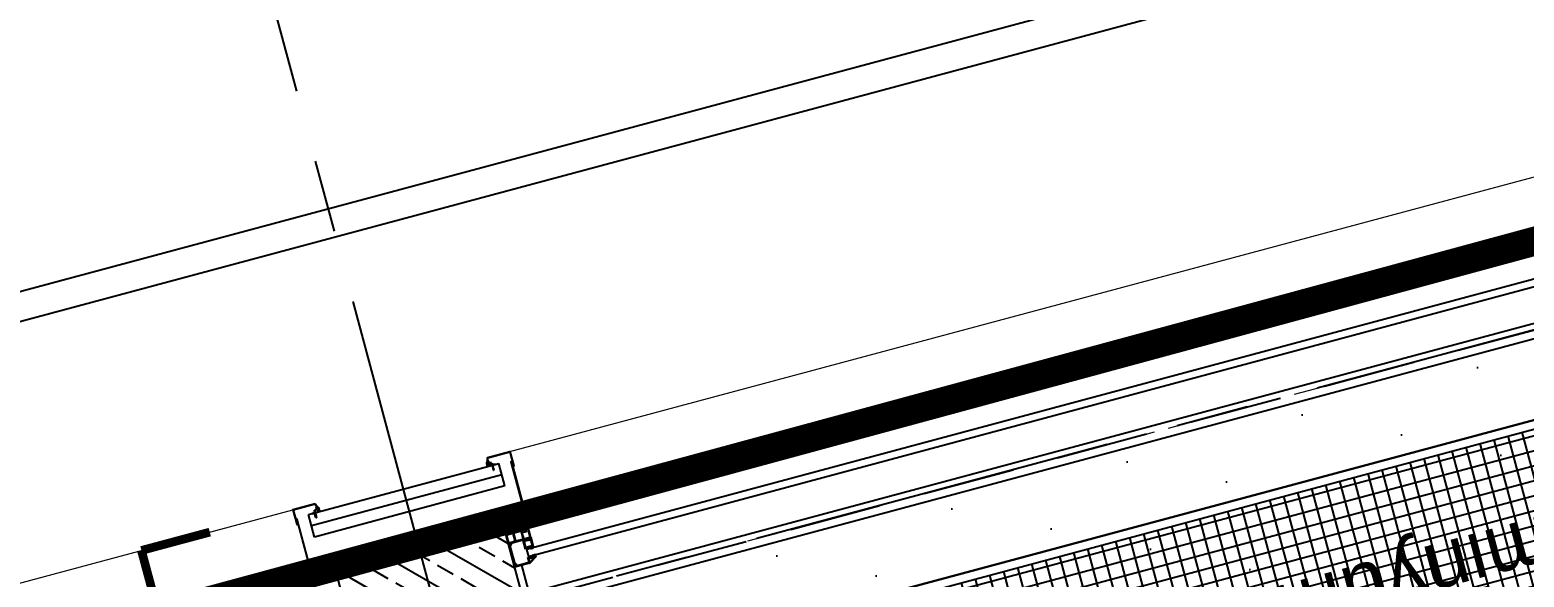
# Model space of a CAD drawing. Header units: centimetres. Extents: x 405564 to 502064, y 46284 to 60634.
# Drawn here: x 460761 to 461276, y 48582 to 48771 of the extents above; entities that cross this region are included whole.
import ezdxf
from ezdxf import colors
from ezdxf.entities.mleader import LeaderData, LeaderLine
from ezdxf.math import Vec2, Vec3
from ezdxf.xclip import XClip

# ---------------------------------------------------------------- set-up
doc = ezdxf.new("R2010")
doc.units = ezdxf.units.CM
doc.header["$XCLIPFRAME"] = 0
for name, pattern in [('ACAD_ISO03W100', [30, 12, -18]), ('CENTER', [2, 1.25, -0.25, 0.25, -0.25]), ('CT_kesik01', [0.15, 0.1, -0.05]), ('DASHDOT', [25.4, 12.7, -6.35, 0, -6.35]), ('DASHED2', [9.525, 6.35, -3.175])]:
    doc.linetypes.add(name, pattern=pattern)
doc.layers.get('0').update_dxf_attribs({"color": 8, "lineweight": 9})
for name, color, linetype in [('-SISMIK TEMEL', 8, 'Continuous'), ('-SISMIK TEMEL IZGARA', 8, 'Continuous'), ('AS_DUV', 8, 'Continuous'), ('AS_PYZ_BINA', 8, 'Continuous'), ('AS_TAV', 8, 'Continuous'), ('KORKULUK', 8, 'Continuous')]:
    doc.layers.add(name, color=color, linetype=linetype)
for name, color, linetype, lineweight in [('0-KRCN-MİMARİ-220526', 8, 'Continuous', 9), ('G_0.09', 8, 'Continuous', 9), ('GC_Cephe_Sandvic_Panel', 8, 'Continuous', 25), ('Hidden_[Gizli]', 8, 'CT_kesik01', 9), ('IEM_MP_TARAMA-MEVCUT BİNA', 8, 'Continuous', 9)]:
    doc.layers.add(name, color=color, linetype=linetype, lineweight=lineweight)
doc.styles.add('Normal_ITL', font='swissi.ttf')
doc.linetypes.add('BATTING', pattern='A,0.0001,-0.1,[134,ltypeshp.shx,S=0.1,R=0,X=-0.1,Y=0],-0.2,[134,ltypeshp.shx,S=0.1,R=180,X=0.1,Y=0],-0.1', length=0.4001)

# ---------------------------------------------------------------- blocks, each defined once
blk = doc.blocks.new('M00$0$RUUVIP')
for p, q in [((-5.4, 19), (-5.4, 20.1)), ((-5.4, 20.1), (5.4, 20.1)), ((5.4, 19), (-5.4, 19)), ((-4.2, 20.1), (-3.3, 21.1)), ((-1.4, 17.8), (-1.9, 17.3)), ((-1.9, 17.3), (1.9, 16.7)), ((-1.9, 17.3), (-1.4, 17)), ((-1.4, 16.5), (-1.9, 16)), ((-1.9, 16), (1.9, 15.3)), ((-1.9, 16), (-1.4, 15.6)), ((-1.4, 15.1), (-1.9, 14.7)), ((-1.9, 14.7), (1.9, 14)), ((-1.9, 14.7), (-1.4, 14.3)), ((-1.4, 13.8), (-1.9, 13.3)), ((-1.9, 13.3), (1.9, 12.7)), ((-1.9, 13.3), (-1.4, 12.9)), ((-1.4, 12.5), (-1.9, 12)), ((-1.9, 12), (1.9, 11.3)), ((-1.9, 12), (-1.4, 11.6)), ((-1.4, 11.1), (-1.9, 10.6)), ((-1.9, 10.6), (1.9, 10)), ((-1.9, 10.6), (-1.4, 10.3)), ((-1.4, 9.8), (-1.9, 9.3)), ((-1.9, 9.3), (1.9, 8.6)), ((-1.9, 9.3), (-1.4, 8.9)), ((-1.4, 8.4), (-1.9, 8)), ((-1.9, 8), (1.9, 7.3)), ((-1.9, 8), (-1.4, 7.6)), ((-1.4, 7.1), (-1.9, 6.6)), ((-1.9, 6.6), (1.9, 6)), ((-1.9, 6.6), (-1.4, 6.2)), ((-1.4, 19), (-1.4, 17.8)), ((-1.4, 17), (-1.4, 16.5)), ((-1.4, 15.6), (-1.4, 15.1)), ((-1.4, 14.3), (-1.4, 13.8)), ((-1.4, 12.9), (-1.4, 12.5)), ((-1.4, 11.6), (-1.4, 11.1)), ((-1.4, 10.3), (-1.4, 9.8)), ((-1.4, 8.9), (-1.4, 8.4)), ((-1.4, 7.6), (-1.4, 7.1)), ((-1.4, 6.2), (-1.4, 0.8)), ((-0.6, 6), (-1.4, 6.2)), ((-1.4, 0.8), (0, 0)), ((-0.6, 0.8), (-0.6, 6)), ((0, 0), (-0.6, 0.8)), ((0, 0), (1.4, 0.8)), ((1.4, 17), (1.4, 19)), ((1.9, 16.7), (1.4, 17)), ((1.4, 16.2), (1.9, 16.7)), ((1.4, 15.7), (1.4, 16.2)), ((1.9, 15.3), (1.4, 15.7)), ((1.4, 14.9), (1.9, 15.3)), ((1.4, 14.4), (1.4, 14.9)), ((1.9, 14), (1.4, 14.4)), ((1.4, 13.5), (1.9, 14)), ((1.4, 13), (1.4, 13.5)), ((1.9, 12.7), (1.4, 13)), ((1.4, 12.2), (1.9, 12.7)), ((1.4, 11.7), (1.4, 12.2)), ((1.9, 11.3), (1.4, 11.7)), ((1.4, 10.8), (1.9, 11.3)), ((1.4, 10.4), (1.4, 10.8)), ((1.9, 10), (1.4, 10.4)), ((1.4, 9.5), (1.9, 10)), ((1.4, 9), (1.4, 9.5)), ((1.9, 8.6), (1.4, 9)), ((1.4, 8.2), (1.9, 8.6)), ((1.4, 7.7), (1.4, 8.2)), ((1.9, 7.3), (1.4, 7.7)), ((1.4, 6.8), (1.9, 7.3)), ((1.4, 6.3), (1.4, 6.8)), ((1.9, 6), (1.4, 6.3)), ((1.4, 5.5), (1.9, 6)), ((1.4, 0.8), (1.4, 5.5)), ((3.3, 21.1), (4.2, 20.1)), ((5.4, 20.1), (5.4, 19))]:
    blk.add_line(p, q)
blk.add_arc((0, 10.8), 10.8, 72.4592, 107.5408)
blk = doc.blocks.new('M00$0$A$C51F07F23')
at = {"rotation": 180}
blk.add_blockref('M00$0$RUUVIP', (5.4, 21.1), dxfattribs=at)
blk = doc.blocks.new('*U133')
at = {"ltscale": 40}
blk.add_lwpolyline([(0, 0), (0, 8), (6, 8), (6, 0)], close=True, dxfattribs=at)
at = {"layer": 'AS_PYZ_BINA', "ltscale": 0.015}
for points in [[(0, 0), (6, 8)], [(0, 8), (6, 0)]]:
    blk.add_lwpolyline(points, dxfattribs=at)
at = {"layer": 'AS_PYZ_BINA', "ltscale": 40}
blk.add_lwpolyline([(0.4, 0.4), (0.4, 7.6), (5.6, 7.6), (5.6, 0.4)], close=True, dxfattribs=at)
blk = doc.blocks.new('A$C5a88462c')
for points in [[(-25.09, -0.48), (-24.14, -0.17, 0.414214), (-24.05, 0.02), (-24.08, 0.12, 0.414214), (-24.27, 0.21), (-27, -0.7)], [(-25.13, -0.37), (-24.18, -0.05, 0.414214), (-24.16, -0.01), (-24.19, 0.08, 0.414214), (-24.23, 0.1), (-26.88, -0.78), (-26.88, -8.58), (-21.9, -8.58, 0.414214), (-21.87, -8.55), (-21.87, -8.45, 0.414214), (-21.9, -8.42), (-22.75, -8.42)], [(-27, -0.7), (-27, -8.7), (-21.9, -8.7, 0.414214), (-21.75, -8.55), (-21.75, -8.45, 0.414214), (-21.9, -8.3), (-22.75, -8.3)], [(-24.12, -2.77), (-24.12, -0.35, 0.511918), (-24.16, -0.32), (-25.52, -0.77, -0.414214), (-25.71, -0.68), (-25.74, -0.58, -0.414214), (-25.65, -0.39), (-24.7, -0.08)], [(-24, -2.77), (-24, -0.35, 0.511918), (-24.2, -0.21), (-25.56, -0.66, -0.414214), (-25.6, -0.64), (-25.63, -0.55, -0.414214), (-25.61, -0.51), (-24.66, -0.19)], [(-22.21, -8.44), (-23.46, -8.44, -0.414214), (-23.49, -8.41), (-23.49, -8.31, -0.414214), (-23.46, -8.28), (0.12, -8.28), (0.12, -3.19), (0, -3.19), (0, -8.16), (-23.46, -8.16, 0.414214), (-23.61, -8.31), (-23.61, -8.41, 0.414214), (-23.46, -8.56), (-22.21, -8.56)]]:
    blk.add_lwpolyline(points, format="xyb")
for points in [[(-25.13, -0.37), (-25.09, -0.48)], [(-24.7, -0.08), (-24.66, -0.19)], [(-24.12, -2.77), (-24, -2.77)], [(-22.75, -8.42), (-22.75, -8.3)], [(-22.21, -8.44), (-22.21, -8.56)]]:
    blk.add_lwpolyline(points)
at = {"layer": 'AS_PYZ_BINA'}
for p, xscale, yscale, zscale, rotation in [((-25.72, -0.09), -0.08000000000029103, 0.08000000000029103, 0.08000000000029102, 198.4349488068036), ((-24.33, -2.19), -0.1000000000003639, 0.1000000000003639, 0.1000000000003638, 270)]:
    blk.add_blockref('M00$0$A$C51F07F23', p, dxfattribs=dict(at, xscale=xscale, yscale=yscale, zscale=zscale, rotation=rotation))
blk.add_blockref('*U133', (-6, -7.94), dxfattribs=at)
blk = doc.blocks.new('*U138')
for p, q in [((0.1, 0), (5.95, 0)), ((8, 0), (5.95, 0)), ((6.95, 0), (7.9, 0)), ((0, -2.9), (0, -0.1)), ((0, -11.4), (0, -3.1)), ((6, -3), (0.1, -3)), ((0.11, -0.21), (0.11, -2.79)), ((2.45, -0.11), (0.21, -0.11)), ((0.21, -2.89), (2.45, -2.89)), ((0.35, -3.95), (0.35, -7.96)), ((5.15, -3.3), (1, -3.3)), ((2.55, -2.79), (2.55, -0.21)), ((2.65, -0.21), (2.65, -2.79)), ((5.3, -0.11), (2.75, -0.11)), ((2.75, -2.89), (5.25, -2.89)), ((5.25, -6.48), (5.25, -3.4)), ((5.35, -0.36), (5.35, -0.16)), ((5.35, -0.42), (5.35, -0.39)), ((5.35, -2.79), (5.35, -0.45)), ((5.45, -0.25), (5.45, -0.55)), ((5.45, -0.75), (5.45, -2.79)), ((5.45, -3.25), (5.45, -3.55)), ((5.45, -3.85), (5.45, -5.79)), ((5.95, -0.2), (5.5, -0.2)), ((5.5, -0.6), (6.85, -0.6)), ((6.95, -0.7), (5.5, -0.7)), ((5.95, -3.2), (5.5, -3.2)), ((5.5, -3.6), (6.85, -3.6)), ((7.05, -3.8), (5.5, -3.8)), ((5.55, -2.89), (7.79, -2.89)), ((5.55, -3.45), (5.55, -3.35)), ((5.6, -3.3), (6, -3.3)), ((6.2, -3.5), (5.6, -3.5)), ((6, -0.05), (6, -0.15)), ((6, -3.05), (6, -3.15)), ((6.05, -3.25), (6.05, -3.05)), ((6.25, -3.05), (6.25, -3.45)), ((7.9, -3), (6.3, -3)), ((6.9, -0.55), (6.9, -0.05)), ((6.9, -3.55), (6.9, -3.05)), ((7, -0.16), (7, -0.65)), ((7.79, -0.11), (7.05, -0.11)), ((7.1, -3.57), (7.1, -3.75)), ((7.22, -3.53), (7.15, -3.53)), ((7.8, -5.79), (7.8, -3.85)), ((7.89, -2.79), (7.89, -0.21)), ((8, -0.1), (8, -2.9)), ((8, -3.1), (8, -6.29)), ((0.35, -7.96), (0.32, -8)), ((0.32, -8), (0.35, -8.04)), ((0.35, -8.04), (0.35, -10.5)), ((5.48, -6.48), (5.25, -6.48)), ((5.25, -9.38), (5.48, -9.38)), ((5.25, -11.05), (5.25, -9.38)), ((5.45, -10.07), (5.45, -11.09)), ((5.51, -6.45), (5.48, -6.48)), ((5.48, -9.38), (5.51, -9.41)), ((5.51, -6.12), (5.51, -6.26)), ((5.73, -6.45), (5.51, -6.45)), ((5.51, -9.41), (5.73, -9.41)), ((5.51, -9.6), (5.51, -9.74)), ((5.53, -6.14), (5.53, -6.26)), ((6.08, -6.14), (5.53, -6.14)), ((5.53, -6.26), (5.85, -6.26)), ((6.84, -6.09), (5.54, -6.09)), ((5.54, -6.29), (5.73, -6.29)), ((5.73, -9.57), (5.54, -9.57)), ((5.86, -9.66), (5.54, -9.66)), ((5.54, -9.66), (5.54, -9.77)), ((5.54, -9.77), (6.84, -9.77)), ((5.55, -5.89), (7.7, -5.89)), ((6.4, -9.97), (5.55, -9.97)), ((7.95, -10), (5.57, -11.43)), ((5.76, -6.32), (5.76, -6.42)), ((5.76, -9.44), (5.76, -9.54)), ((5.88, -6.29), (5.88, -6.56)), ((5.89, -9.35), (5.89, -9.63)), ((6.08, -6.31), (6.08, -6.14)), ((6.09, -9.77), (6.09, -9.6)), ((6.25, -6.34), (6.11, -6.34)), ((6.12, -9.57), (6.26, -9.57)), ((6.28, -6.14), (6.28, -6.31)), ((6.83, -6.14), (6.28, -6.14)), ((6.29, -9.6), (6.29, -9.77)), ((6.48, -6.56), (6.48, -6.29)), ((6.49, -9.63), (6.49, -9.35)), ((6.51, -6.26), (6.83, -6.26)), ((6.84, -9.66), (6.52, -9.66)), ((6.62, -6.42), (6.62, -6.32)), ((6.62, -9.54), (6.62, -9.44)), ((6.65, -6.29), (6.84, -6.29)), ((6.92, -6.45), (6.65, -6.45)), ((6.65, -9.41), (6.92, -9.41)), ((6.84, -9.57), (6.65, -9.57)), ((7.25, -9.97), (6.71, -9.97)), ((6.83, -6.26), (6.83, -6.14)), ((6.84, -9.77), (6.84, -9.66)), ((6.84, -10.43), (7.3, -10.16)), ((6.87, -6.26), (6.87, -6.12)), ((6.87, -9.74), (6.87, -9.6)), ((7.02, -6.37), (6.95, -6.44)), ((6.95, -9.42), (7.02, -9.49)), ((7.28, -6.25), (7, -6.65)), ((7, -9.26), (7.28, -9.66)), ((7.05, -6.12), (7.05, -6.19)), ((7.05, -9.67), (7.05, -9.74)), ((7.79, -6.09), (7.08, -6.09)), ((7.08, -6.22), (7.18, -6.22)), ((7.18, -9.64), (7.08, -9.64)), ((7.08, -9.77), (7.79, -9.77)), ((7.09, -6.14), (7.09, -6.21)), ((7.77, -6.14), (7.09, -6.14)), ((7.09, -6.21), (7.27, -6.21)), ((7.18, -6.34), (7.09, -6.34)), ((7.09, -9.52), (7.18, -9.52)), ((7.27, -9.69), (7.09, -9.69)), ((7.09, -9.69), (7.09, -9.78)), ((7.09, -9.78), (7.77, -9.78)), ((7.21, -6.25), (7.21, -6.31)), ((7.21, -9.55), (7.21, -9.61)), ((7.86, -6.65), (7.58, -6.25)), ((7.58, -9.66), (7.86, -9.26)), ((7.59, -6.21), (7.77, -6.21)), ((7.77, -9.69), (7.59, -9.69)), ((7.66, -6.31), (7.66, -6.25)), ((7.66, -9.61), (7.66, -9.55)), ((7.69, -6.22), (7.79, -6.22)), ((7.95, -6.34), (7.69, -6.34)), ((7.69, -9.52), (7.95, -9.52)), ((7.79, -9.64), (7.69, -9.64)), ((7.77, -6.21), (7.77, -6.14)), ((7.77, -9.78), (7.77, -9.69)), ((7.82, -6.19), (7.82, -6.12)), ((7.82, -9.74), (7.82, -9.67)), ((8, -9.57), (8, -9.91)), ((5.31, -11.5), (0.1, -11.5)), ((1, -11.15), (5.15, -11.15)), ((5.6, -11.18), (6.57, -10.59))]:
    blk.add_line(p, q)
blk.add_lwpolyline([(684.53, -6.68), (5.53, -6.68), (5.53, -9.18), (684.53, -9.18)], close=True)
for centre, radius, start, end in [((0.1, -0.1), 0.1, 90, 180), ((0.1, -2.9), 0.1, 180, 270), ((0.1, -3.1), 0.1, 90, 180), ((0.21, -0.21), 0.1, 90, 180), ((0.21, -2.79), 0.1, 180, 270), ((0.6, -3.55), 0.25, 0, 270), ((0.4, -3.95), 0.05, 63.6122, 180), ((0.6, -3.55), 0.4, 243.6122, 270), ((0.6, -3.87), 0.075, 270, 90), ((0.92, -3.55), 0.075, 180, 0), ((1, -3.35), 0.05, 90, 206.3878), ((0.6, -3.55), 0.4, 0, 26.3878), ((2.45, -0.21), 0.1, 0, 90), ((2.45, -2.79), 0.1, 270, 0), ((2.75, -0.21), 0.1, 90, 180), ((2.75, -2.79), 0.1, 180, 270), ((5.15, -3.4), 0.1, 0, 90), ((5.25, -2.79), 0.1, 270, 0), ((5.3, -0.16), 0.05, 0, 90), ((5.35, -0.37), 0.015, 90, 270), ((5.35, -0.43), 0.015, 90, 270), ((5.5, -0.25), 0.05, 90, 180), ((5.5, -0.55), 0.05, 180, 270), ((5.5, -0.75), 0.05, 90, 180), ((5.55, -2.79), 0.1, 180, 270), ((5.5, -3.25), 0.05, 90, 180), ((5.5, -3.55), 0.05, 180, 270), ((5.5, -3.85), 0.05, 90, 180), ((5.6, -3.35), 0.05, 90, 180), ((5.6, -3.45), 0.05, 180, 270), ((5.95, -0.05), 0.05, 0, 90), ((5.95, -0.15), 0.05, 270, 0), ((5.95, -3.05), 0.05, 0, 90), ((5.95, -3.15), 0.05, 270, 0), ((6, -3.05), 0.05, 0, 90), ((6, -3.25), 0.05, 270, 0), ((6.2, -3.45), 0.05, 270, 0), ((6.3, -3.05), 0.05, 90, 180), ((6.85, -0.55), 0.05, 270, 0), ((6.85, -3.55), 0.05, 270, 0), ((6.95, -0.05), 0.05, 90, 180), ((6.95, -3.05), 0.05, 90, 180), ((6.95, -0.65), 0.05, 270, 0), ((7.05, -0.16), 0.05, 90, 180), ((7.05, -3.75), 0.05, 270, 0), ((7.15, -3.57), 0.05, 90, 180), ((7.22, -3.45), 0.075, 270, 0), ((7.55, -3.45), 0.25, 270, 180), ((7.55, -3.78), 0.075, 90, 270), ((7.55, -3.45), 0.4, 270, 296.3878), ((7.75, -3.85), 0.05, 0, 116.3878), ((7.79, -0.21), 0.1, 0, 90), ((7.79, -2.79), 0.1, 270, 0), ((7.9, -0.1), 0.1, 0, 90), ((7.9, -2.9), 0.1, 270, 0), ((7.9, -3.1), 0.1, 0, 90), ((5.55, -5.79), 0.1, 180, 270), ((5.55, -10.07), 0.1, 90, 180), ((5.54, -6.12), 0.03, 90, 180), ((5.54, -6.26), 0.03, 180, 270), ((5.54, -9.6), 0.03, 90, 180), ((5.54, -9.74), 0.03, 180, 270), ((5.73, -6.32), 0.03, 0, 90), ((5.73, -6.42), 0.03, 270, 0), ((5.73, -9.44), 0.03, 0, 90), ((5.73, -9.54), 0.03, 270, 0), ((5.85, -6.29), 0.03, 0, 90), ((5.86, -9.63), 0.03, 270, 0), ((6.18, -4.58), 2, 261.3731, 278.6269), ((6.19, -11.33), 2, 81.3731, 98.6269), ((6.11, -6.31), 0.03, 180, 270), ((6.12, -9.6), 0.03, 90, 180), ((6.25, -6.31), 0.03, 270, 0), ((6.26, -9.6), 0.03, 0, 90), ((6.4, -10.02), 0.05, 8.0478, 90), ((6.5, -10.01), 0.05, 188.0478, 314.4932), ((6.51, -6.29), 0.03, 90, 180), ((6.52, -9.63), 0.03, 180, 270), ((6.71, -10.22), 0.25, 90, 134.4932), ((6.65, -6.32), 0.03, 90, 180), ((6.65, -6.42), 0.03, 180, 270), ((6.65, -9.44), 0.03, 90, 180), ((6.65, -9.54), 0.03, 180, 270), ((6.84, -6.12), 0.03, 0, 90), ((6.84, -6.26), 0.03, 270, 0), ((6.84, -9.6), 0.03, 0, 90), ((6.84, -9.74), 0.03, 270, 0), ((6.92, -6.4), 0.05, 270, 315), ((6.92, -9.46), 0.05, 45, 90), ((7.02, -6.66), 0.02, 145, 253.9094), ((7.02, -9.25), 0.02, 106.0906, 215), ((7.43, -5.24), 1.5, 253.9094, 286.0906), ((7.43, -10.68), 1.5, 73.9094, 106.0906), ((7.09, -6.44), 0.1, 90, 135), ((7.09, -9.42), 0.1, 225, 270), ((7.08, -6.12), 0.03, 90, 180), ((7.08, -6.19), 0.03, 180, 270), ((7.08, -9.67), 0.03, 90, 180), ((7.08, -9.74), 0.03, 180, 270), ((7.18, -6.25), 0.03, 0, 90), ((7.18, -6.31), 0.03, 270, 0), ((7.18, -9.55), 0.03, 0, 90), ((7.18, -9.61), 0.03, 270, 0), ((7.25, -10.07), 0.1, 300.96, 90), ((7.27, -6.24), 0.02, 325, 90), ((7.27, -9.67), 0.02, 270, 35), ((7.59, -6.24), 0.02, 90, 215), ((7.59, -9.67), 0.02, 145, 270), ((7.69, -6.25), 0.03, 90, 180), ((7.69, -6.31), 0.03, 180, 270), ((7.69, -9.55), 0.03, 90, 180), ((7.69, -9.61), 0.03, 180, 270), ((7.7, -5.79), 0.1, 270, 0), ((7.79, -6.12), 0.03, 0, 90), ((7.79, -6.19), 0.03, 270, 0), ((7.79, -9.67), 0.03, 0, 90), ((7.79, -9.74), 0.03, 270, 0), ((7.84, -6.66), 0.02, 286.0906, 35), ((7.84, -9.25), 0.02, 325, 73.9094), ((7.95, -6.29), 0.05, 270, 0), ((7.95, -9.57), 0.05, 0, 90), ((7.9, -9.91), 0.1, 300.96, 0), ((0.1, -11.4), 0.1, 180, 270), ((0.4, -10.5), 0.05, 180, 296.3878), ((0.6, -10.9), 0.25, 90, 0), ((0.6, -10.9), 0.4, 90, 116.3878), ((0.6, -10.58), 0.075, 270, 90), ((0.92, -10.9), 0.075, 0, 180), ((1, -11.1), 0.05, 153.6122, 270), ((0.6, -10.9), 0.4, 333.6122, 0), ((5.15, -11.05), 0.1, 270, 0), ((5.31, -11), 0.5, 270, 300.96), ((5.55, -11.09), 0.1, 180, 300.96), ((6.55, -10.55), 0.05, 300.96, 22.3361), ((6.64, -10.51), 0.05, 76.7385, 202.3361), ((6.71, -10.22), 0.25, 256.7385, 300.96)]:
    blk.add_arc(centre, radius, start, end)
blk = doc.blocks.new('s2')
for points in [[(19.13, -0.43), (18.18, -0.11, -0.414214), (18.16, -0.07), (18.19, 0.02, -0.414214), (18.23, 0.04), (20.88, -0.84), (20.88, -8.64), (15.9, -8.64, -0.414214), (15.87, -8.61), (15.87, -8.51, -0.414214), (15.9, -8.48), (16.75, -8.48)], [(19.09, -0.54), (18.14, -0.23, -0.414214), (18.05, -0.04), (18.08, 0.06, -0.414214), (18.27, 0.15), (21, -0.76)], [(16.21, -8.5), (17.46, -8.5, 0.414214), (17.49, -8.47), (17.49, -8.37, 0.414214), (17.46, -8.34), (-6.12, -8.34), (-6.12, -3.25), (-6, -3.25), (-6, -8.22), (17.46, -8.22, -0.414214), (17.61, -8.37), (17.61, -8.47, -0.414214), (17.46, -8.62), (16.21, -8.62)], [(21, -0.76), (21, -8.76), (15.9, -8.76, -0.414214), (15.75, -8.61), (15.75, -8.51, -0.414214), (15.9, -8.36), (16.75, -8.36)], [(18, -2.83), (18, -0.41, -0.511918), (18.2, -0.27), (19.56, -0.72, 0.414214), (19.6, -0.7), (19.63, -0.61, 0.414214), (19.61, -0.57), (18.66, -0.25)], [(18.12, -2.83), (18.12, -0.41, -0.511918), (18.16, -0.38), (19.52, -0.83, 0.414214), (19.71, -0.74), (19.74, -0.64, 0.414214), (19.65, -0.45), (18.7, -0.14)]]:
    blk.add_lwpolyline(points, format="xyb")
for points in [[(18.12, -2.83), (18, -2.83)], [(18.7, -0.14), (18.66, -0.25)], [(19.13, -0.43), (19.09, -0.54)], [(16.21, -8.5), (16.21, -8.62)], [(16.75, -8.48), (16.75, -8.36)]]:
    blk.add_lwpolyline(points)
at = {"layer": 'AS_PYZ_BINA', "rotation": 270}
blk.add_blockref('*U138', (-6.4, 0), dxfattribs=at)
at = {"layer": 'AS_PYZ_BINA', "xscale": -1}
blk.add_blockref('*U133', (0, -8), dxfattribs=at)
at = {"layer": 'AS_PYZ_BINA'}
for p, xscale, yscale, zscale, rotation in [((19.72, -0.15), 0.08000000000029103, 0.08000000000029103, 0.08000000000029103, 161.5650511931964), ((18.33, -2.25), 0.1000000000003638, 0.1000000000003638, 0.1000000000003638, 89.99999999999999)]:
    blk.add_blockref('M00$0$A$C51F07F23', p, dxfattribs=dict(at, xscale=xscale, yscale=yscale, zscale=zscale, rotation=rotation))
blk = doc.blocks.new('A$Cbf573e9b')
at = {"layer": 'AS_PYZ_BINA'}
h = blk.add_hatch(dxfattribs=at)
h.set_pattern_fill('ANSI33', color=256, scale=50)
h.set_pattern_definition([(45, (452585.078, -363545.793), (-8.83883476, 8.83883476), []), (45, (452593.917, -363545.793), (-8.83883476, 8.83883476), [6.25, -3.125])])
h.paths.add_polyline_path([(-50, 3970), (30, 3970), (30, 4030), (-50, 4030)])
at = {"layer": 'AS_PYZ_BINA', "linetype": 'CENTER', "ltscale": 100}
blk.add_line((0, -638.11), (0, 5016.95), dxfattribs=at)
blk.add_line((0, -638.11), (0, 5016.95), dxfattribs=at)
at = {"layer": 'AS_PYZ_BINA'}
blk.add_lwpolyline([(-50, 3970), (30, 3970), (30, 4030), (-50, 4030)], close=True, dxfattribs=at)
at = {"layer": 'AS_PYZ_BINA', "linetype": 'CENTER', "ltscale": 100}
blk.add_lwpolyline([(-1410, 4000), (501.91, 4000)], dxfattribs=at)
blk.add_lwpolyline([(-1410, 4000), (501.91, 4000)], dxfattribs=at)
blk = doc.blocks.new('zeminkat_planı')
at = {"linetype": 'DASHDOT', "ltscale": 100, "const_width": 3}
for points in [[(51, 4092.74), (-5784.26, 4092.74)], [(51, 4092.74), (51, 4068.35)]]:
    blk.add_lwpolyline(points, dxfattribs=at)
at = {"layer": 'AS_PYZ_BINA'}
for points in [[(-566.63, -183), (48, -183), (48, -183, 0.414214), (148, -83), (148, 4683, 0.414214), (48, 4783), (-755, 4783)], [(-566.63, -173), (48, -173, 0.414214), (138, -83), (138, 4683, 0.414214), (48, 4773), (-755, 4773)]]:
    blk.add_lwpolyline(points, format="xyb", dxfattribs=at)
blk.add_lwpolyline([(12.1, 4032.5), (-52.5, 4032.5), (-52.5, 3967.5), (12.1, 3967.5)], dxfattribs=at)
at = {"layer": 'G_0.09'}
for points in [[(51, 4561.24), (51, 4038.7)], [(51, 3961.24), (51, 3288.7)]]:
    blk.add_lwpolyline(points, dxfattribs=at)
at = {"layer": 'GC_Cephe_Sandvic_Panel'}
for points in [[(40, 3966), (40, 4033.94)], [(40, 4033.94), (48, 4033.94)], [(48, 4033.94), (48, 3966)], [(40, 3966), (48, 3966)]]:
    blk.add_lwpolyline(points, dxfattribs=at)
at = {"layer": 'GC_Cephe_Sandvic_Panel', "linetype": 'BATTING', "ltscale": 8}
blk.add_lwpolyline([(44, 3966), (44, 4033.94)], dxfattribs=at)
blk.add_blockref('A$Cbf573e9b', (0, 0))
at = {"layer": 'AS_PYZ_BINA', "rotation": 179.9999999999999}
blk.add_blockref('A$C5a88462c', (24, 4030), dxfattribs=at)
at = {"layer": 'AS_PYZ_BINA'}
blk.add_blockref('s2', (30, 3970), dxfattribs=at)
blk = doc.blocks.new('vinç_alanları')
at = {"layer": 'AS_PYZ_BINA', "linetype": 'DASHED2', "ltscale": 100}
h = blk.add_hatch(dxfattribs=at)
h.set_pattern_fill('DOTS', color=256, scale=500)
h.set_pattern_definition([(0, (444815.903, -368790.316), (15.625, 31.25), [0, -31.25])])
h.paths.add_polyline_path([(-1080, 3970), (0, 3970), (0, 3280), (-1080, 3280)])
at = {"layer": 'AS_PYZ_BINA', "linetype": 'DASHED2', "ltscale": 5}
blk.add_lwpolyline([(-1080, 3970), (0, 3970), (0, 3280), (-1080, 3280)], close=True, dxfattribs=at)
blk = doc.blocks.new('sismik temel boslugu pl')
at = {"layer": 'AS_TAV'}
h = blk.add_hatch(dxfattribs=at)
h.set_pattern_fill('ANSI37', color=252, scale=40, angle=45)
h.set_pattern_definition([(90, (119866.949, -315233.006), (-5, 2e-16), []), (180, (119866.949, -315233.006), (-4e-16, -5), [])])
h.paths.add_polyline_path([(-230, -112), (327, -112), (327, -28), (-230, -28)])
at = {"layer": '-SISMIK TEMEL'}
blk.add_lwpolyline([(330, -655), (330, -25), (-330, -25), (-330, -655), (330, -655)], dxfattribs=at)
at = {"layer": '-SISMIK TEMEL IZGARA'}
for points in [[(330, -655), (-330, -655), (-330, -647.5), (-330, -25), (330, -25), (330, -115), (-230, -115), (-230, -565), (330, -565)], [(327, -652), (-327, -652), (-327, -647.5), (-327, -28), (327, -28), (327, -112), (-233, -112), (-233, -568), (327, -568)]]:
    blk.add_lwpolyline(points, close=True, dxfattribs=at)
at = {"layer": 'Hidden_[Gizli]', "ltscale": 100}
for points in [[(355, 5), (355, -680), (-355, -680), (-355, 5)], [(330, -25), (-330, -25), (-330, -655), (330, -655)]]:
    blk.add_lwpolyline(points, close=True, dxfattribs=at)
blk = doc.blocks.new('OPK-site-surrounding-R01')
at = {"layer": 'IEM_MP_TARAMA-MEVCUT BİNA', "linetype": 'ACAD_ISO03W100', "ltscale": 5, "const_width": 10}
blk.add_lwpolyline([(21876.58, -8538.93), (21504.05, -7155.31), (17068.57, -8358.59), (17456.08, -9736.84)], dxfattribs=at)
blk = doc.blocks.new('A$C85dec720')
ref = blk.add_blockref('zeminkat_planı', (7059, 383))
XClip(ref).set_block_clipping_path([(-9126.4697968782, -1655.3396659539), (1140.0000000002, 6527.619333315)])
at = {"layer": 'AS_PYZ_BINA'}
blk.add_lwpolyline([(7061.1, 3665.5), (7061.1, 4350.5), (7056.1, 4350.5), (7056.1, 3665.5)], close=True, dxfattribs=at)
blk.add_blockref('vinç_alanları', (7059, 383))
at = {"layer": 'KORKULUK', "rotation": 270}
blk.add_blockref('sismik temel boslugu pl', (7054, 3993), dxfattribs=at)
at = {"layer": 'AS_PYZ_BINA'}
ml = blk.add_multileader_mtext('Standard', dxfattribs=at)
ml.set_content('{\\fSwis721 BT|b0|i0|c162|p34;Hareketli alüminyum korkuluk\\P(AS 40.402)}', color=256, style='Normal_ITL')
ml.set_leader_properties()
ml.build(insert=Vec2(0, 0))
ml.multileader.update_dxf_attribs({"dogleg_length": 0.379, "arrow_head_size": 17.04, "scale": 75})
ctx = ml.context
ctx.base_point, ctx.scale, ctx.char_height, ctx.arrow_head_size, ctx.landing_gap_size, ctx.plane_origin, ctx.plane_x_axis, ctx.plane_y_axis = Vec3(6989.49, 3835.71), 75, 20, 17.04, 14.2, Vec3(7173.11, 3911.47), Vec3(0, 1), Vec3(-1, 0)
notes = []
notes.append((ctx, [(0, (1, 1, 0), (6989.49, 3807.31), (0, 1), 28.4, [(0, [(7058.88, 3797.09)], 0, [])])]))
ctx.mtext.insert, ctx.mtext.text_direction, ctx.mtext.rotation, ctx.mtext.width, ctx.mtext.defined_height, ctx.mtext.flow_direction = Vec3(6976.61, 3849.91), Vec3(0, 1), 1.570796, 507.9506, 200.63, 5
for ctx, leaders in notes:
    for number, flags, end, landing, length, lines in leaders:
        leader = LeaderData()
        leader.index, (leader.has_last_leader_line, leader.has_dogleg_vector, leader.attachment_direction) = number, flags
        leader.last_leader_point, leader.dogleg_vector, leader.dogleg_length = Vec3(end), Vec3(landing), length
        for number, points, colour, breaks in lines:
            line = LeaderLine()
            line.index, line.vertices, line.color, line.breaks = number, Vec3.list(points), colors.encode_raw_color(colour), breaks
            leader.lines.append(line)
        ctx.leaders.append(leader)
blk = doc.blocks.new('A$C6A10300A')
at = {"layer": 'AS_DUV'}
ref = blk.add_blockref('A$C85dec720', (28900.96, -17748.98), dxfattribs=dict(at, rotation=105.0255580063709))
XClip(ref).set_block_clipping_path([(6220.3367769278, 6783.7313721173), (4126.4071464743, -1017.0000000052), (7354.8298234051, -1883.5969356479), (9448.7594538586, 5917.1344364745)])
ref = blk.add_blockref('OPK-site-surrounding-R01', (5135.68, -3851.45))
XClip(ref).set_block_clipping_path([(-5135.679684336, -9648.5463532069), (26364.320315664, 3851.4536467931)])

msp = doc.modelspace()

# ---------------------------------------------------------------- block references
at = {"layer": '0-KRCN-MİMARİ-220526'}
msp.add_blockref('A$C6A10300A', (438064.07, 60634.02), dxfattribs=at)

doc.saveas('drawing.dxf')
